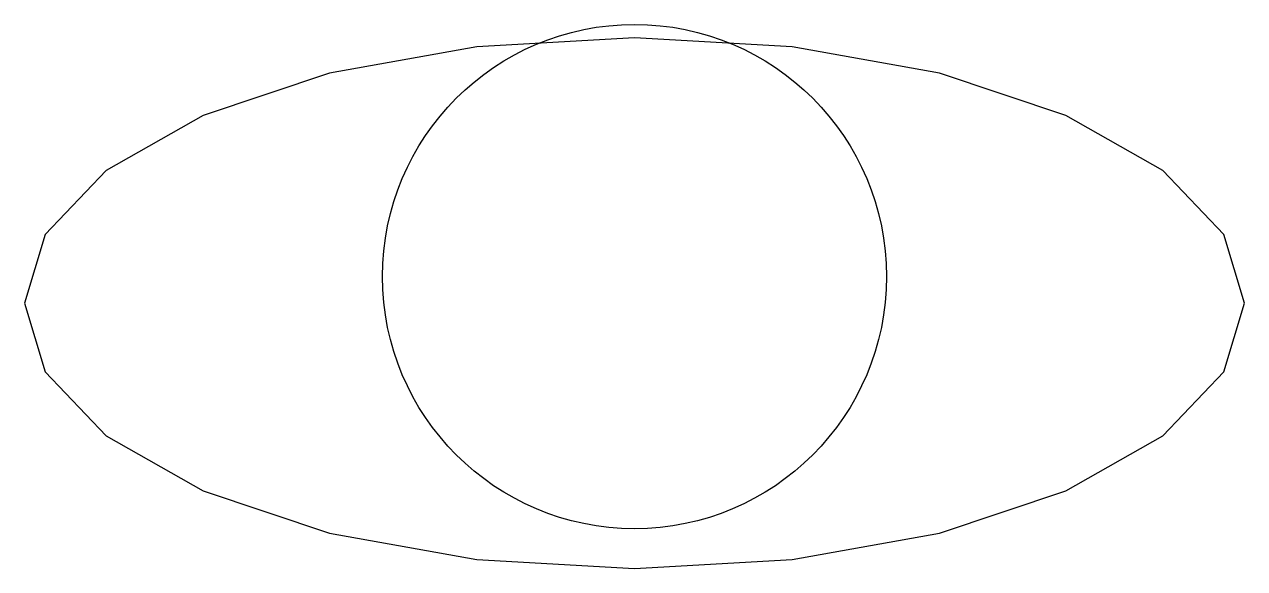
# Model space of a CAD drawing. Header units: metres. Extents: x -0.23 to 0.23, y -0.1 to 0.105.
import ezdxf

# ---------------------------------------------------------------- set-up
doc = ezdxf.new("R2010")
doc.units = ezdxf.units.M
doc.layers.add('XARCH-PLAN', color=2, linetype='Continuous')

# ---------------------------------------------------------------- blocks, each defined once
blk = doc.blocks.new('XA-Person')
blk.add_lwpolyline([(0.23, 0), (0.2222, 0.0259), (0.1992, 0.05), (0.1626, 0.0707), (0.115, 0.0866), (0.0595, 0.0966), (0, 0.1), (-0.0595, 0.0966), (-0.115, 0.0866), (-0.1626, 0.0707), (-0.1992, 0.05), (-0.2222, 0.0259), (-0.23, 0), (-0.2222, -0.0259), (-0.1992, -0.05), (-0.1626, -0.0707), (-0.115, -0.0866), (-0.0595, -0.0966), (0, -0.1), (0.0595, -0.0966), (0.115, -0.0866), (0.1626, -0.0707), (0.1992, -0.05), (0.2222, -0.0259)], close=True)
blk.add_circle((0, 0.01), 0.095)

msp = doc.modelspace()

# ---------------------------------------------------------------- block references
at = {"layer": 'XARCH-PLAN'}
msp.add_blockref('XA-Person', (0, 0), dxfattribs=at)

doc.saveas('drawing.dxf')
